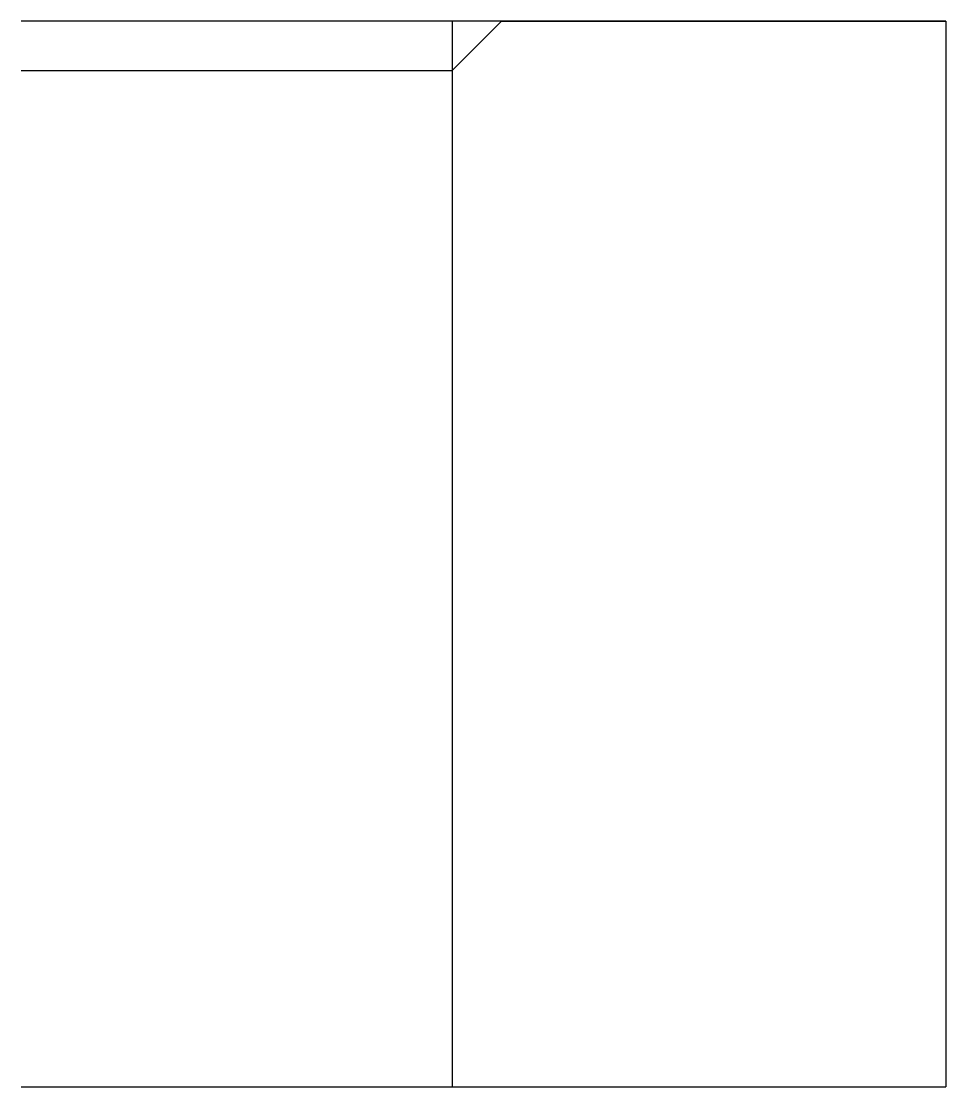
# Model space of a CAD drawing. Extents: x -26.3 to 30.1, y 0 to 65.
import ezdxf

# ---------------------------------------------------------------- set-up
doc = ezdxf.new("R2010")
doc.units = 0
doc.layers.get('0').update_dxf_attribs({"linetype": 'CONTINUOUS'})

msp = doc.modelspace()

# ---------------------------------------------------------------- linework, layer by layer
at = {"linetype": 'CONTINUOUS'}
for p, q in [((30.06, 65), (-26.3, 65)), ((-0.03, 61.99), (2.98, 65)), ((0, 0), (0, 65)), ((2.98, 65), (30.06, 65)), ((30.06, 65), (30.06, 0)), ((-26.3, 61.99), (-0.03, 61.99)), ((0, 0), (0, 62)), ((-26.3, 0), (30.06, 0))]:
    msp.add_line(p, q, dxfattribs=at)

doc.saveas('drawing.dxf')
